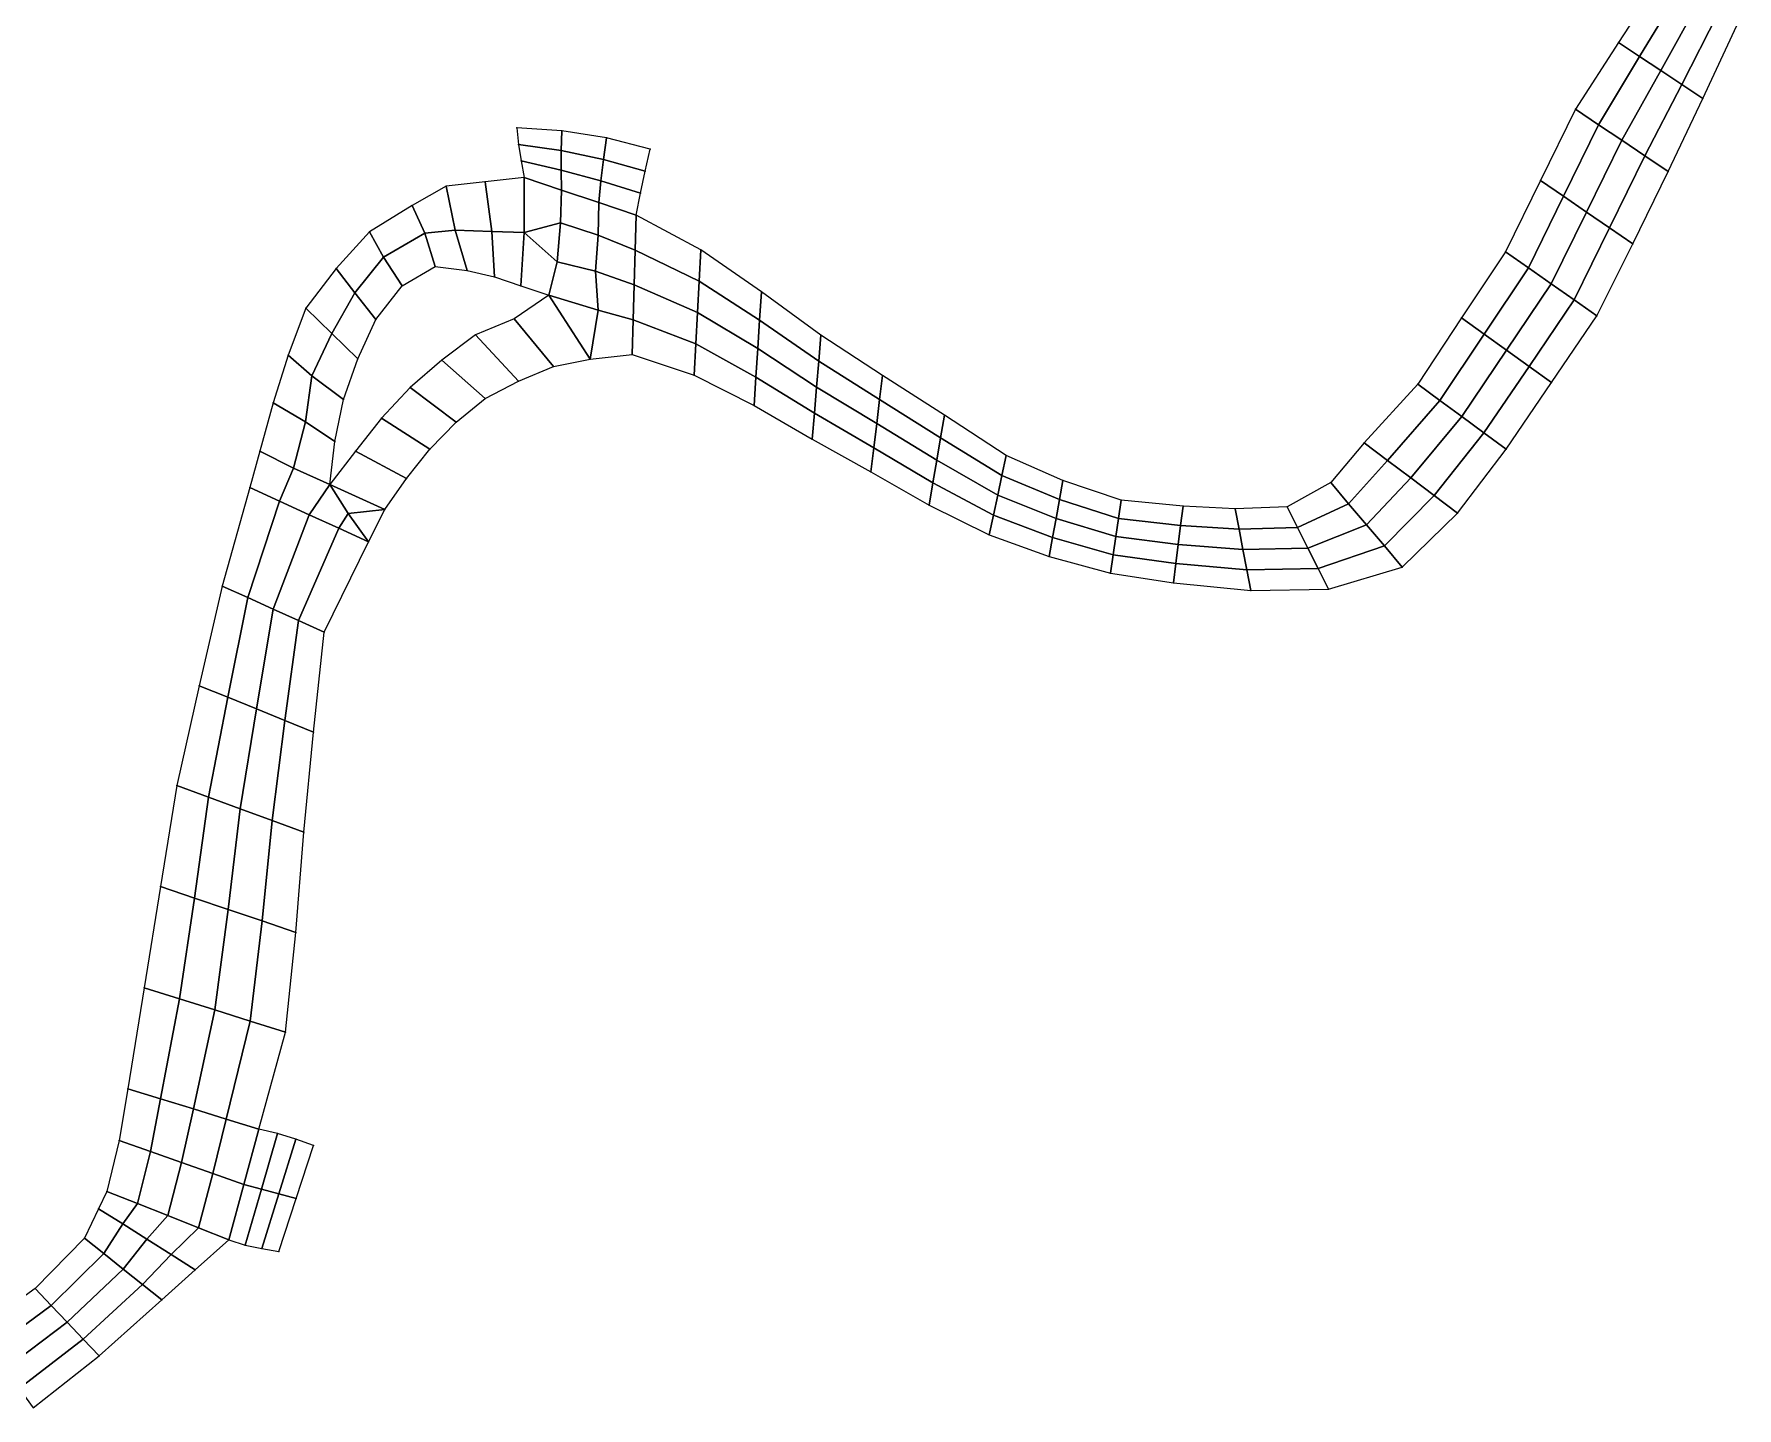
# Model space of a CAD drawing. Extents: x 380707 to 407438, y 6452841 to 6483357.
# Drawn here: x 399529 to 401191, y 6466774 to 6468115 of the extents above; entities that cross this region are included whole.
import ezdxf

# ---------------------------------------------------------------- set-up
doc = ezdxf.new("R2010")
doc.units = 0
for name, color, linetype in [('MESH_BOUND', 25, 'CONTINUOUS'), ('MESH_ELEMS', 18, 'CONTINUOUS'), ('MESH_NDSTRNGS', 17, 'CONTINUOUS'), ('MESH_NODES', 18, 'CONTINUOUS')]:
    doc.layers.add(name, color=color, linetype=linetype)

msp = doc.modelspace()

# ---------------------------------------------------------------- linework, layer by layer
at = {"layer": 'MESH_BOUND', "color": 25}
for points in [[(401118.108, 6468171.59, 0.144), (401075.768, 6468106.66, 0.333)], [(401157.981, 6468051.84, 0.251), (401191.316, 6468123.08, 0.392)], [(401075.768, 6468106.66, 0.333), (401033.721, 6468041.55, -0.584)], [(401124.09, 6467980.87, -0.14), (401157.981, 6468051.84, 0.251)], [(401033.721, 6468041.55, -0.584), (400999.562, 6467971.97, -1.384)], [(400044.214, 6468020.53, 0.568), (400000.1, 6468023.4, 0.805)], [(400000.1, 6468023.4, 0.805), (400001.821, 6468007.12, 0.719)], [(400087.68, 6468013.59, 0.626), (400044.214, 6468020.53, 0.568)], [(400130.5, 6468002.6, 0.595), (400087.68, 6468013.59, 0.626)], [(400001.821, 6468007.12, 0.719), (400004.48, 6467990.99, 0.609)], [(400125.528, 6467981.2, 0.619), (400130.5, 6468002.6, 0.595)], [(400004.48, 6467990.99, 0.609), (400007.5, 6467974.9, 0.688)], [(400121.019, 6467959.69, 0.631), (400125.528, 6467981.2, 0.619)], [(401089.564, 6467910.2, -1.063), (401124.09, 6467980.87, -0.14)], [(399931.146, 6467966.52, -0.518), (399898.076, 6467947.53, -2.57)], [(399969.323, 6467970.71, 0.145), (399931.146, 6467966.52, -0.518)], [(400007.5, 6467974.9, 0.688), (399969.323, 6467970.71, 0.145)], [(400999.562, 6467971.97, -1.384), (400965.397, 6467902.39, -0.235)], [(399898.076, 6467947.53, -2.57), (399856.523, 6467921.77, -1.961)], [(400116.617, 6467938.16, 0.203), (400121.019, 6467959.69, 0.631)], [(400179.856, 6467904.24, 0.815), (400116.617, 6467938.16, 0.203)], [(399856.523, 6467921.77, -1.961), (399824.019, 6467886, -2.652)], [(400239.055, 6467863.42, 0.374), (400179.856, 6467904.24, 0.815)], [(400965.397, 6467902.39, -0.235), (400922.582, 6467837.77, -0.987)], [(401054.553, 6467839.78, -0.36), (401089.564, 6467910.2, -1.063)], [(399824.019, 6467886, -2.652), (399794.242, 6467847.23, -3.626)], [(399888.182, 6467869.27, 0.228), (399920.5, 6467887.9, -0.195)], [(399920.5, 6467887.9, -0.195), (399951.71, 6467883.97, 0.211)], [(399951.71, 6467883.97, 0.211), (399978.374, 6467877.97, -0.097)], [(399978.374, 6467877.97, -0.097), (400004.275, 6467869.22, -0.263)], [(399862.53, 6467836.34, 0.417), (399888.182, 6467869.27, 0.228)], [(400004.275, 6467869.22, -0.263), (400031.6, 6467860, -0.909)], [(400297.078, 6467820.98, 0.078), (400239.055, 6467863.42, 0.374)], [(399794.242, 6467847.23, -3.626), (399776.976, 6467801.56, -0.27)], [(400031.6, 6467860, -0.909), (399997.648, 6467836.98, -0.231)], [(399845.017, 6467798, 0.278), (399862.53, 6467836.34, 0.417)], [(399997.648, 6467836.98, -0.231), (399959.863, 6467821.37, -0.165)], [(400922.582, 6467837.77, -0.987), (400879.766, 6467773.16, -0.162)], [(401010.242, 6467774.8, 0.356), (401054.553, 6467839.78, -0.36)], [(399959.863, 6467821.37, -0.165), (399927.185, 6467796.58, -0.004)], [(400357.209, 6467781.65, 0.212), (400297.078, 6467820.98, 0.078)], [(399776.976, 6467801.56, -0.27), (399762.472, 6467754.91, -2.529)], [(399830.975, 6467758.25, 0.163), (399845.017, 6467798, 0.278)], [(399927.185, 6467796.58, -0.004), (399895.971, 6467769.97, 0.227)], [(400035.957, 6467790.33, 0.13), (400071.805, 6467797.67, 0.646)], [(400071.805, 6467797.67, 0.646), (400112.987, 6467801.96, 1.433)], [(400112.987, 6467801.96, 1.433), (400173.304, 6467781.83, -0.932)], [(400002.019, 6467776.1, 0.458), (400035.957, 6467790.33, 0.13)], [(400173.304, 6467781.83, -0.932), (400231.781, 6467752.33, -1.04)], [(400417.691, 6467742.75, 0.453), (400357.209, 6467781.65, 0.212)], [(399895.971, 6467769.97, 0.227), (399868.216, 6467739.93, -0.162)], [(399969.427, 6467759.1, -0.109), (400002.019, 6467776.1, 0.458)], [(400879.766, 6467773.16, -0.162), (400827.392, 6467716.02, 0.915)], [(400965.932, 6467709.82, 0.198), (401010.242, 6467774.8, 0.356)], [(399762.472, 6467754.91, -2.529), (399749.4, 6467707.8, -1.973)], [(399822.665, 6467717.16, -0.017), (399830.975, 6467758.25, 0.163)], [(399941.011, 6467736.1, -0.089), (399969.427, 6467759.1, -0.109)], [(400231.781, 6467752.33, -1.04), (400288.573, 6467719.54, -0.521)], [(399868.216, 6467739.93, -0.162), (399842.653, 6467707.86, 0.029)], [(399915.395, 6467709.73, -0.217), (399941.011, 6467736.1, -0.089)], [(400477.962, 6467703.53, 0.368), (400417.691, 6467742.75, 0.453)], [(399817.7, 6467675.3, -0.742), (399822.665, 6467717.16, -0.017)], [(400288.573, 6467719.54, -0.521), (400345.897, 6467687.67, 0.478)], [(400827.392, 6467716.02, 0.915), (400794.795, 6467677.11, -0.115)], [(399749.4, 6467707.8, -1.973), (399739.531, 6467672.38, -1.687)], [(399842.653, 6467707.86, 0.029), (399817.7, 6467675.3, -0.742)], [(399892.483, 6467681, -0.433), (399915.395, 6467709.73, -0.217)], [(400533.409, 6467679.02, 0.464), (400477.962, 6467703.53, 0.368)], [(400918.395, 6467647.16, -0.101), (400965.932, 6467709.82, 0.198)], [(399871.3, 6467650.9, -0.163), (399892.483, 6467681, -0.433)], [(400345.897, 6467687.67, 0.478), (400402.757, 6467654.97, -0.783)], [(400590.313, 6467660.03, 0.276), (400533.409, 6467679.02, 0.464)], [(399739.531, 6467672.38, -1.687), (399712.713, 6467576.15, -1.093)], [(400794.795, 6467677.11, -0.115), (400752.348, 6467653.34, -0.077)], [(399855.398, 6467619.15, 0.299), (399871.3, 6467650.9, -0.163)], [(400402.757, 6467654.97, -0.783), (400461.338, 6467625.99, -1.255)], [(400650.631, 6467653.97, -0.053), (400590.313, 6467660.03, 0.276)], [(400701.464, 6467651.38, 0.29), (400650.631, 6467653.97, -0.053)], [(400752.348, 6467653.34, -0.077), (400701.464, 6467651.38, 0.29)], [(400864.64, 6467594.66, -0.032), (400918.395, 6467647.16, -0.101)], [(399812.061, 6467531.22, 0.252), (399855.398, 6467619.15, 0.299)], [(400461.338, 6467625.99, -1.255), (400519.901, 6467604.93, -1.579)], [(400519.901, 6467604.93, -1.579), (400579.685, 6467588.68, -1.145)], [(400579.685, 6467588.68, -1.145), (400641.212, 6467579.31, 0.007)], [(400641.212, 6467579.31, 0.007), (400716.798, 6467571.92, -0.307)], [(400792.665, 6467573.12, 0.765), (400864.64, 6467594.66, -0.032)], [(399712.713, 6467576.15, -1.093), (399690.131, 6467478.86, -1.336)], [(400716.798, 6467571.92, -0.307), (400792.665, 6467573.12, 0.765)], [(399801.792, 6467433.62, 0.58), (399812.061, 6467531.22, 0.252)], [(399690.131, 6467478.86, -1.336), (399668.401, 6467381.36, -0.845)], [(399792.268, 6467335.96, 0.562), (399801.792, 6467433.62, 0.58)], [(399668.401, 6467381.36, -0.845), (399652.464, 6467282.74, -0.674)], [(399784.592, 6467238.12, 0.061), (399792.268, 6467335.96, 0.562)], [(399652.464, 6467282.74, -0.674), (399636.526, 6467184.12, -0.25)], [(399774.358, 6467140.72, -0.201), (399784.592, 6467238.12, 0.061)], [(399636.526, 6467184.12, -0.25), (399620.364, 6467085.54, 0.089)], [(399748.552, 6467046.04, -0.012), (399774.358, 6467140.72, -0.201)], [(399620.364, 6467085.54, 0.089), (399612.034, 6467034.81, -0.481)], [(399612.034, 6467034.81, -0.481), (399600.075, 6466985.23, -0.489)], [(399766.67, 6467041.84, 0.426), (399748.552, 6467046.04, -0.012)], [(399784.364, 6467036.19, 0.489), (399766.67, 6467041.84, 0.426)], [(399801.9, 6467030, 0.462), (399784.364, 6467036.19, 0.489)], [(399784.95, 6466978.35, 0.461), (399801.9, 6467030, 0.462)], [(399600.075, 6466985.23, -0.489), (399591.982, 6466968.42, -0.415)], [(399591.982, 6466968.42, -0.415), (399578.1, 6466939.6, -0.576)], [(399768, 6466926.7, 0.453), (399784.95, 6466978.35, 0.461)], [(399578.1, 6466939.6, -0.576), (399530.001, 6466890.4, -0.278)], [(399686.403, 6466908.71, -0.781), (399719.104, 6466937.98, 0.063)], [(399719.104, 6466937.98, 0.063), (399735.064, 6466932.85, 0.558)], [(399735.064, 6466932.85, 0.558), (399751.486, 6466929.59, 0.546)], [(399751.486, 6466929.59, 0.546), (399768, 6466926.7, 0.453)], [(399653.702, 6466879.43, -0.398), (399686.403, 6466908.71, -0.781)], [(399530.001, 6466890.4, -0.278), (399474.214, 6466850.21, 0.22)], [(399592.521, 6466824.65, -0.403), (399653.702, 6466879.43, -0.398)], [(399527.945, 6466773.94, -0.823), (399592.521, 6466824.65, -0.403)]]:
    msp.add_polyline3d(points, dxfattribs=at)
at = {"layer": 'MESH_ELEMS', "color": 178}
for points in [[(401075.768, 6468106.66, 0.333), (401096.321, 6468092.96, -2.448), (401136.41, 6468159.46, -3.111), (401118.108, 6468171.59, 0.144)], [(401096.321, 6468092.96, -2.448), (401116.874, 6468079.25, -2.422), (401154.712, 6468147.33, -2.718), (401136.41, 6468159.46, -3.111)], [(401116.874, 6468079.25, -2.422), (401137.427, 6468065.55, -2.117), (401173.014, 6468135.2, -1.852), (401154.712, 6468147.33, -2.718)], [(401137.427, 6468065.55, -2.117), (401157.981, 6468051.84, 0.251), (401191.316, 6468123.08, 0.392), (401173.014, 6468135.2, -1.852)], [(401033.721, 6468041.55, -0.584), (401056.313, 6468026.38, -1.783), (401096.321, 6468092.96, -2.448), (401075.768, 6468106.66, 0.333)], [(401056.313, 6468026.38, -1.783), (401078.906, 6468011.21, -1.936), (401116.874, 6468079.25, -2.422), (401096.321, 6468092.96, -2.448)], [(401078.906, 6468011.21, -1.936), (401101.498, 6467996.04, -2.19), (401137.427, 6468065.55, -2.117), (401116.874, 6468079.25, -2.422)], [(401101.498, 6467996.04, -2.19), (401124.09, 6467980.87, -0.14), (401157.981, 6468051.84, 0.251), (401137.427, 6468065.55, -2.117)], [(400999.562, 6467971.97, -1.384), (401022.062, 6467956.53, -1.478), (401056.313, 6468026.38, -1.783), (401033.721, 6468041.55, -0.584)], [(400001.821, 6468007.12, 0.719), (400043.489, 6468001.19, 0.612), (400044.214, 6468020.53, 0.568), (400000.1, 6468023.4, 0.805)], [(400043.489, 6468001.19, 0.612), (400084.723, 6467992.54, 0.571), (400087.68, 6468013.59, 0.626), (400044.214, 6468020.53, 0.568)], [(400084.723, 6467992.54, 0.571), (400125.528, 6467981.2, 0.619), (400130.5, 6468002.6, 0.595), (400087.68, 6468013.59, 0.626)], [(401022.062, 6467956.53, -1.478), (401044.563, 6467941.08, -1.709), (401078.906, 6468011.21, -1.936), (401056.313, 6468026.38, -1.783)], [(401044.563, 6467941.08, -1.709), (401067.063, 6467925.64, -1.893), (401101.498, 6467996.04, -2.19), (401078.906, 6468011.21, -1.936)], [(400004.48, 6467990.99, 0.609), (400043.543, 6467981.91, 0.654), (400043.489, 6468001.19, 0.612), (400001.821, 6468007.12, 0.719)], [(400043.543, 6467981.91, 0.654), (400082.388, 6467971.47, 0.559), (400084.723, 6467992.54, 0.571), (400043.489, 6468001.19, 0.612)], [(401067.063, 6467925.64, -1.893), (401089.564, 6467910.2, -1.063), (401124.09, 6467980.87, -0.14), (401101.498, 6467996.04, -2.19)], [(400007.5, 6467974.9, 0.688), (400043.872, 6467962.65, -0.461), (400043.543, 6467981.91, 0.654), (400004.48, 6467990.99, 0.609)], [(400043.872, 6467962.65, -0.461), (400080.245, 6467950.41, -0.473), (400082.388, 6467971.47, 0.559), (400043.543, 6467981.91, 0.654)], [(400082.388, 6467971.47, 0.559), (400121.019, 6467959.69, 0.631), (400125.528, 6467981.2, 0.619), (400084.723, 6467992.54, 0.571)], [(399898.076, 6467947.53, -2.57), (399910.4, 6467920.5, -2.828), (399939.9, 6467923.6, -3.182), (399931.146, 6467966.52, -0.518)], [(399931.146, 6467966.52, -0.518), (399939.9, 6467923.6, -3.182), (399975.7, 6467922.1, -3.527), (399969.323, 6467970.71, 0.145)], [(399969.323, 6467970.71, 0.145), (399975.7, 6467922.1, -3.527), (400007.5, 6467921.3, -2.989), (400007.5, 6467974.9, 0.688)], [(400007.5, 6467921.3, -2.989), (400043, 6467930.5, -1.717), (400043.872, 6467962.65, -0.461), (400007.5, 6467974.9, 0.688)], [(400043, 6467930.5, -1.717), (400079.5, 6467918.6, -1.625), (400080.245, 6467950.41, -0.473), (400043.872, 6467962.65, -0.461)], [(400080.245, 6467950.41, -0.473), (400116.617, 6467938.16, 0.203), (400121.019, 6467959.69, 0.631), (400082.388, 6467971.47, 0.559)], [(400965.397, 6467902.39, -0.235), (400987.686, 6467886.74, -1.734), (401022.062, 6467956.53, -1.478), (400999.562, 6467971.97, -1.384)], [(399856.523, 6467921.77, -1.961), (399870, 6467897.2, -2.904), (399910.4, 6467920.5, -2.828), (399898.076, 6467947.53, -2.57)], [(400079.5, 6467918.6, -1.625), (400115.71, 6467904.11, -1.544), (400116.617, 6467938.16, 0.203), (400080.245, 6467950.41, -0.473)], [(400987.686, 6467886.74, -1.734), (401009.975, 6467871.08, -1.63), (401044.563, 6467941.08, -1.709), (401022.062, 6467956.53, -1.478)], [(400043, 6467930.5, -1.717), (400007.5, 6467921.3, -2.989), (400039.7, 6467892.7, -3.256), (400043, 6467930.5, -1.717)], [(400039.7, 6467892.7, -3.256), (400076.9, 6467883.4, -3.268), (400079.5, 6467918.6, -1.625), (400043, 6467930.5, -1.717)], [(400115.71, 6467904.11, -1.544), (400178.218, 6467873.64, -1.671), (400179.856, 6467904.24, 0.815), (400116.617, 6467938.16, 0.203)], [(401009.975, 6467871.08, -1.63), (401032.264, 6467855.43, -2.171), (401067.063, 6467925.64, -1.893), (401044.563, 6467941.08, -1.709)], [(399824.019, 6467886, -2.652), (399842.1, 6467862.2, -2.652), (399870, 6467897.2, -2.904), (399856.523, 6467921.77, -1.961)], [(399870, 6467897.2, -2.904), (399888.182, 6467869.27, 0.228), (399920.5, 6467887.9, -0.195), (399910.4, 6467920.5, -2.828)], [(399910.4, 6467920.5, -2.828), (399920.5, 6467887.9, -0.195), (399951.71, 6467883.97, 0.211), (399939.9, 6467923.6, -3.182)], [(399939.9, 6467923.6, -3.182), (399951.71, 6467883.97, 0.211), (399978.374, 6467877.97, -0.097), (399975.7, 6467922.1, -3.527)], [(400004.275, 6467869.22, -0.263), (400007.5, 6467921.3, -2.989), (399975.7, 6467922.1, -3.527), (399978.374, 6467877.97, -0.097)], [(400031.6, 6467860, -0.909), (400039.7, 6467892.7, -3.256), (400007.5, 6467921.3, -2.989), (400004.275, 6467869.22, -0.263)], [(400076.9, 6467883.4, -3.268), (400114.802, 6467870.06, -3.341), (400115.71, 6467904.11, -1.544), (400079.5, 6467918.6, -1.625)], [(401032.264, 6467855.43, -2.171), (401054.553, 6467839.78, -0.36), (401089.564, 6467910.2, -1.063), (401067.063, 6467925.64, -1.893)], [(399842.1, 6467862.2, -2.652), (399862.53, 6467836.34, 0.417), (399888.182, 6467869.27, 0.228), (399870, 6467897.2, -2.904)], [(400115.71, 6467904.11, -1.544), (400114.802, 6467870.06, -3.341), (400176.58, 6467843.04, -3.317), (400178.218, 6467873.64, -1.671)], [(400179.856, 6467904.24, 0.815), (400178.218, 6467873.64, -1.671), (400237.237, 6467835.65, -1.994), (400239.055, 6467863.42, 0.374)], [(400922.582, 6467837.77, -0.987), (400944.497, 6467822.03, -1.659), (400987.686, 6467886.74, -1.734), (400965.397, 6467902.39, -0.235)], [(399794.242, 6467847.23, -3.626), (399819.5, 6467822.6, -2.918), (399842.1, 6467862.2, -2.652), (399824.019, 6467886, -2.652)], [(400031.6, 6467860, -0.909), (400079.5, 6467845.5, -2.892), (400076.9, 6467883.4, -3.268), (400039.7, 6467892.7, -3.256)], [(400076.9, 6467883.4, -3.268), (400079.5, 6467845.5, -2.892), (400113.895, 6467836.01, -2.936), (400114.802, 6467870.06, -3.341)], [(400944.497, 6467822.03, -1.659), (400966.412, 6467806.29, -1.831), (401009.975, 6467871.08, -1.63), (400987.686, 6467886.74, -1.734)], [(399819.5, 6467822.6, -2.918), (399845.017, 6467798, 0.278), (399862.53, 6467836.34, 0.417), (399842.1, 6467862.2, -2.652)], [(400114.802, 6467870.06, -3.341), (400113.895, 6467836.01, -2.936), (400174.942, 6467812.43, -2.935), (400176.58, 6467843.04, -3.317)], [(400178.218, 6467873.64, -1.671), (400176.58, 6467843.04, -3.317), (400235.418, 6467807.87, -2.69), (400237.237, 6467835.65, -1.994)], [(400239.055, 6467863.42, 0.374), (400237.237, 6467835.65, -1.994), (400294.951, 6467795.62, -2.021), (400297.078, 6467820.98, 0.078)], [(400966.412, 6467806.29, -1.831), (400988.327, 6467790.54, -2.47), (401032.264, 6467855.43, -2.171), (401009.975, 6467871.08, -1.63)], [(399776.976, 6467801.56, -0.27), (399800.1, 6467781.4, -4.263), (399819.5, 6467822.6, -2.918), (399794.242, 6467847.23, -3.626)], [(399997.648, 6467836.98, -0.231), (400035.957, 6467790.33, 0.13), (400071.805, 6467797.67, 0.646), (400031.6, 6467860, -0.909)], [(400079.5, 6467845.5, -2.892), (400031.6, 6467860, -0.909), (400071.805, 6467797.67, 0.646), (400079.5, 6467845.5, -2.892)], [(400079.5, 6467845.5, -2.892), (400071.805, 6467797.67, 0.646), (400112.987, 6467801.96, 1.433), (400113.895, 6467836.01, -2.936)], [(400988.327, 6467790.54, -2.47), (401010.242, 6467774.8, 0.356), (401054.553, 6467839.78, -0.36), (401032.264, 6467855.43, -2.171)], [(399959.863, 6467821.37, -0.165), (400002.019, 6467776.1, 0.458), (400035.957, 6467790.33, 0.13), (399997.648, 6467836.98, -0.231)], [(400113.895, 6467836.01, -2.936), (400112.987, 6467801.96, 1.433), (400173.304, 6467781.83, -0.932), (400174.942, 6467812.43, -2.935)], [(400176.58, 6467843.04, -3.317), (400174.942, 6467812.43, -2.935), (400233.6, 6467780.1, -2.572), (400235.418, 6467807.87, -2.69)], [(400237.237, 6467835.65, -1.994), (400235.418, 6467807.87, -2.69), (400292.825, 6467770.26, -2.976), (400294.951, 6467795.62, -2.021)], [(400879.766, 6467773.16, -0.162), (400901.307, 6467757.33, -1.649), (400944.497, 6467822.03, -1.659), (400922.582, 6467837.77, -0.987)], [(399800.1, 6467781.4, -4.263), (399830.975, 6467758.25, 0.163), (399845.017, 6467798, 0.278), (399819.5, 6467822.6, -2.918)], [(399927.185, 6467796.58, -0.004), (399969.427, 6467759.1, -0.109), (400002.019, 6467776.1, 0.458), (399959.863, 6467821.37, -0.165)], [(400174.942, 6467812.43, -2.935), (400173.304, 6467781.83, -0.932), (400231.781, 6467752.33, -1.04), (400233.6, 6467780.1, -2.572)], [(400297.078, 6467820.98, 0.078), (400294.951, 6467795.62, -2.021), (400354.381, 6467758.15, -1.793), (400357.209, 6467781.65, 0.212)], [(400901.307, 6467757.33, -1.649), (400922.849, 6467741.49, -2.598), (400966.412, 6467806.29, -1.831), (400944.497, 6467822.03, -1.659)], [(399762.472, 6467754.91, -2.529), (399793.9, 6467736.4, -3.1), (399800.1, 6467781.4, -4.263), (399776.976, 6467801.56, -0.27)], [(399895.971, 6467769.97, 0.227), (399941.011, 6467736.1, -0.089), (399969.427, 6467759.1, -0.109), (399927.185, 6467796.58, -0.004)], [(400235.418, 6467807.87, -2.69), (400233.6, 6467780.1, -2.572), (400290.699, 6467744.9, -2.794), (400292.825, 6467770.26, -2.976)], [(400294.951, 6467795.62, -2.021), (400292.825, 6467770.26, -2.976), (400351.553, 6467734.66, -2.806), (400354.381, 6467758.15, -1.793)], [(400922.849, 6467741.49, -2.598), (400944.39, 6467725.65, -2.764), (400988.327, 6467790.54, -2.47), (400966.412, 6467806.29, -1.831)], [(399793.9, 6467736.4, -3.1), (399822.665, 6467717.16, -0.017), (399830.975, 6467758.25, 0.163), (399800.1, 6467781.4, -4.263)], [(400233.6, 6467780.1, -2.572), (400231.781, 6467752.33, -1.04), (400288.573, 6467719.54, -0.521), (400290.699, 6467744.9, -2.794)], [(400357.209, 6467781.65, 0.212), (400354.381, 6467758.15, -1.793), (400413.957, 6467720.81, -1.55), (400417.691, 6467742.75, 0.453)], [(400944.39, 6467725.65, -2.764), (400965.932, 6467709.82, 0.198), (401010.242, 6467774.8, 0.356), (400988.327, 6467790.54, -2.47)], [(399868.216, 6467739.93, -0.162), (399915.395, 6467709.73, -0.217), (399941.011, 6467736.1, -0.089), (399895.971, 6467769.97, 0.227)], [(400292.825, 6467770.26, -2.976), (400290.699, 6467744.9, -2.794), (400348.725, 6467711.16, -3.171), (400351.553, 6467734.66, -2.806)], [(400827.392, 6467716.02, 0.915), (400850.143, 6467698.8, -1.986), (400901.307, 6467757.33, -1.649), (400879.766, 6467773.16, -0.162)], [(399749.4, 6467707.8, -1.973), (399782.2, 6467691.3, -3.098), (399793.9, 6467736.4, -3.1), (399762.472, 6467754.91, -2.529)], [(400290.699, 6467744.9, -2.794), (400288.573, 6467719.54, -0.521), (400345.897, 6467687.67, 0.478), (400348.725, 6467711.16, -3.171)], [(400354.381, 6467758.15, -1.793), (400351.553, 6467734.66, -2.806), (400410.224, 6467698.86, -3.053), (400413.957, 6467720.81, -1.55)], [(400850.143, 6467698.8, -1.986), (400872.894, 6467681.59, -2.55), (400922.849, 6467741.49, -2.598), (400901.307, 6467757.33, -1.649)], [(399782.2, 6467691.3, -3.098), (399817.7, 6467675.3, -0.742), (399822.665, 6467717.16, -0.017), (399793.9, 6467736.4, -3.1)], [(399842.653, 6467707.86, 0.029), (399892.483, 6467681, -0.433), (399915.395, 6467709.73, -0.217), (399868.216, 6467739.93, -0.162)], [(400351.553, 6467734.66, -2.806), (400348.725, 6467711.16, -3.171), (400406.49, 6467676.92, -3.566), (400410.224, 6467698.86, -3.053)], [(400417.691, 6467742.75, 0.453), (400413.957, 6467720.81, -1.55), (400473.806, 6467684.15, -1.809), (400477.962, 6467703.53, 0.368)], [(400872.894, 6467681.59, -2.55), (400895.644, 6467664.38, -2.69), (400944.39, 6467725.65, -2.764), (400922.849, 6467741.49, -2.598)], [(400348.725, 6467711.16, -3.171), (400345.897, 6467687.67, 0.478), (400402.757, 6467654.97, -0.783), (400406.49, 6467676.92, -3.566)], [(400413.957, 6467720.81, -1.55), (400410.224, 6467698.86, -3.053), (400469.65, 6467664.76, -2.869), (400473.806, 6467684.15, -1.809)], [(400794.795, 6467677.11, -0.115), (400812.257, 6467656.5, -2.375), (400850.143, 6467698.8, -1.986), (400827.392, 6467716.02, 0.915)], [(400895.644, 6467664.38, -2.69), (400918.395, 6467647.16, -0.101), (400965.932, 6467709.82, 0.198), (400944.39, 6467725.65, -2.764)], [(399739.531, 6467672.38, -1.687), (399768.498, 6467659.08, -3.084), (399782.2, 6467691.3, -3.098), (399749.4, 6467707.8, -1.973)], [(399817.7, 6467675.3, -0.742), (399871.3, 6467650.9, -0.163), (399892.483, 6467681, -0.433), (399842.653, 6467707.86, 0.029)], [(400410.224, 6467698.86, -3.053), (400406.49, 6467676.92, -3.566), (400465.494, 6467645.38, -3.483), (400469.65, 6467664.76, -2.869)], [(400477.962, 6467703.53, 0.368), (400473.806, 6467684.15, -1.809), (400530.032, 6467660.5, -1.446), (400533.409, 6467679.02, 0.464)], [(400812.257, 6467656.5, -2.375), (400829.718, 6467635.89, -2.886), (400872.894, 6467681.59, -2.55), (400850.143, 6467698.8, -1.986)], [(399768.498, 6467659.08, -3.084), (399797.465, 6467645.77, -2.221), (399817.7, 6467675.3, -0.742), (399782.2, 6467691.3, -3.098)], [(400473.806, 6467684.15, -1.809), (400469.65, 6467664.76, -2.869), (400526.655, 6467641.97, -3.037), (400530.032, 6467660.5, -1.446)], [(400533.409, 6467679.02, 0.464), (400530.032, 6467660.5, -1.446), (400587.656, 6467642.19, -1.771), (400590.313, 6467660.03, 0.276)], [(400829.718, 6467635.89, -2.886), (400847.179, 6467615.27, -2.309), (400895.644, 6467664.38, -2.69), (400872.894, 6467681.59, -2.55)], [(399712.713, 6467576.15, -1.093), (399737.55, 6467564.92, -3.144), (399768.498, 6467659.08, -3.084), (399739.531, 6467672.38, -1.687)], [(399797.465, 6467645.77, -2.221), (399826.431, 6467632.46, -2.156), (399835.619, 6467647.02, -2.232), (399817.7, 6467675.3, -0.742)], [(399871.3, 6467650.9, -0.163), (399817.7, 6467675.3, -0.742), (399835.619, 6467647.02, -2.232), (399871.3, 6467650.9, -0.163)], [(400406.49, 6467676.92, -3.566), (400402.757, 6467654.97, -0.783), (400461.338, 6467625.99, -1.255), (400465.494, 6467645.38, -3.483)], [(400469.65, 6467664.76, -2.869), (400465.494, 6467645.38, -3.483), (400523.278, 6467623.45, -4.01), (400526.655, 6467641.97, -3.037)], [(400752.348, 6467653.34, -0.077), (400762.427, 6467633.29, -2.781), (400812.257, 6467656.5, -2.375), (400794.795, 6467677.11, -0.115)], [(400847.179, 6467615.27, -2.309), (400864.64, 6467594.66, -0.032), (400918.395, 6467647.16, -0.101), (400895.644, 6467664.38, -2.69)], [(399737.55, 6467564.92, -3.144), (399762.387, 6467553.69, -3.06), (399797.465, 6467645.77, -2.221), (399768.498, 6467659.08, -3.084)], [(399762.387, 6467553.69, -3.06), (399787.224, 6467542.46, -2.18), (399826.431, 6467632.46, -2.156), (399797.465, 6467645.77, -2.221)], [(399835.619, 6467647.02, -2.232), (399826.431, 6467632.46, -2.156), (399855.398, 6467619.15, 0.299), (399835.619, 6467647.02, -2.232)], [(399871.3, 6467650.9, -0.163), (399835.619, 6467647.02, -2.232), (399855.398, 6467619.15, 0.299), (399871.3, 6467650.9, -0.163)], [(400465.494, 6467645.38, -3.483), (400461.338, 6467625.99, -1.255), (400519.901, 6467604.93, -1.579), (400523.278, 6467623.45, -4.01)], [(400530.032, 6467660.5, -1.446), (400526.655, 6467641.97, -3.037), (400584.999, 6467624.35, -3.145), (400587.656, 6467642.19, -1.771)], [(400590.313, 6467660.03, 0.276), (400587.656, 6467642.19, -1.771), (400648.276, 6467635.3, -1.617), (400650.631, 6467653.97, -0.053)], [(400650.631, 6467653.97, -0.053), (400648.276, 6467635.3, -1.617), (400705.298, 6467631.51, -2.12), (400701.464, 6467651.38, 0.29)], [(400701.464, 6467651.38, 0.29), (400705.298, 6467631.51, -2.12), (400762.427, 6467633.29, -2.781), (400752.348, 6467653.34, -0.077)], [(400762.427, 6467633.29, -2.781), (400772.506, 6467613.23, -3.35), (400829.718, 6467635.89, -2.886), (400812.257, 6467656.5, -2.375)], [(399787.224, 6467542.46, -2.18), (399812.061, 6467531.22, 0.252), (399855.398, 6467619.15, 0.299), (399826.431, 6467632.46, -2.156)], [(400526.655, 6467641.97, -3.037), (400523.278, 6467623.45, -4.01), (400582.342, 6467606.52, -3.927), (400584.999, 6467624.35, -3.145)], [(400587.656, 6467642.19, -1.771), (400584.999, 6467624.35, -3.145), (400645.922, 6467616.64, -3.323), (400648.276, 6467635.3, -1.617)], [(400648.276, 6467635.3, -1.617), (400645.922, 6467616.64, -3.323), (400709.131, 6467611.65, -3.278), (400705.298, 6467631.51, -2.12)], [(400705.298, 6467631.51, -2.12), (400709.131, 6467611.65, -3.278), (400772.506, 6467613.23, -3.35), (400762.427, 6467633.29, -2.781)], [(400772.506, 6467613.23, -3.35), (400782.586, 6467593.18, -2.378), (400847.179, 6467615.27, -2.309), (400829.718, 6467635.89, -2.886)], [(400523.278, 6467623.45, -4.01), (400519.901, 6467604.93, -1.579), (400579.685, 6467588.68, -1.145), (400582.342, 6467606.52, -3.927)], [(400584.999, 6467624.35, -3.145), (400582.342, 6467606.52, -3.927), (400643.567, 6467597.97, -3.766), (400645.922, 6467616.64, -3.323)], [(400645.922, 6467616.64, -3.323), (400643.567, 6467597.97, -3.766), (400712.965, 6467591.79, -2.596), (400709.131, 6467611.65, -3.278)], [(400709.131, 6467611.65, -3.278), (400712.965, 6467591.79, -2.596), (400782.586, 6467593.18, -2.378), (400772.506, 6467613.23, -3.35)], [(400782.586, 6467593.18, -2.378), (400792.665, 6467573.12, 0.765), (400864.64, 6467594.66, -0.032), (400847.179, 6467615.27, -2.309)], [(400582.342, 6467606.52, -3.927), (400579.685, 6467588.68, -1.145), (400641.212, 6467579.31, 0.007), (400643.567, 6467597.97, -3.766)], [(400643.567, 6467597.97, -3.766), (400641.212, 6467579.31, 0.007), (400716.798, 6467571.92, -0.307), (400712.965, 6467591.79, -2.596)], [(400712.965, 6467591.79, -2.596), (400716.798, 6467571.92, -0.307), (400792.665, 6467573.12, 0.765), (400782.586, 6467593.18, -2.378)], [(399690.131, 6467478.86, -1.336), (399718.047, 6467467.55, -3.129), (399737.55, 6467564.92, -3.144), (399712.713, 6467576.15, -1.093)], [(399718.047, 6467467.55, -3.129), (399745.962, 6467456.24, -2.825), (399762.387, 6467553.69, -3.06), (399737.55, 6467564.92, -3.144)], [(399745.962, 6467456.24, -2.825), (399773.877, 6467444.93, -1.867), (399787.224, 6467542.46, -2.18), (399762.387, 6467553.69, -3.06)], [(399773.877, 6467444.93, -1.867), (399801.792, 6467433.62, 0.58), (399812.061, 6467531.22, 0.252), (399787.224, 6467542.46, -2.18)], [(399668.401, 6467381.36, -0.845), (399699.368, 6467370.01, -3.087), (399718.047, 6467467.55, -3.129), (399690.131, 6467478.86, -1.336)], [(399699.368, 6467370.01, -3.087), (399730.335, 6467358.66, -2.798), (399745.962, 6467456.24, -2.825), (399718.047, 6467467.55, -3.129)], [(399730.335, 6467358.66, -2.798), (399761.302, 6467347.31, -1.768), (399773.877, 6467444.93, -1.867), (399745.962, 6467456.24, -2.825)], [(399761.302, 6467347.31, -1.768), (399792.268, 6467335.96, 0.562), (399801.792, 6467433.62, 0.58), (399773.877, 6467444.93, -1.867)], [(399652.464, 6467282.74, -0.674), (399685.496, 6467271.58, -2.976), (399699.368, 6467370.01, -3.087), (399668.401, 6467381.36, -0.845)], [(399685.496, 6467271.58, -2.976), (399718.528, 6467260.43, -2.632), (399730.335, 6467358.66, -2.798), (399699.368, 6467370.01, -3.087)], [(399718.528, 6467260.43, -2.632), (399751.56, 6467249.27, -1.86), (399761.302, 6467347.31, -1.768), (399730.335, 6467358.66, -2.798)], [(399751.56, 6467249.27, -1.86), (399784.592, 6467238.12, 0.061), (399792.268, 6467335.96, 0.562), (399761.302, 6467347.31, -1.768)], [(399636.526, 6467184.12, -0.25), (399670.984, 6467173.27, -2.79), (399685.496, 6467271.58, -2.976), (399652.464, 6467282.74, -0.674)], [(399670.984, 6467173.27, -2.79), (399705.442, 6467162.42, -2.799), (399718.528, 6467260.43, -2.632), (399685.496, 6467271.58, -2.976)], [(399705.442, 6467162.42, -2.799), (399739.9, 6467151.57, -2.2), (399751.56, 6467249.27, -1.86), (399718.528, 6467260.43, -2.632)], [(399739.9, 6467151.57, -2.2), (399774.358, 6467140.72, -0.201), (399784.592, 6467238.12, 0.061), (399751.56, 6467249.27, -1.86)], [(399620.364, 6467085.54, 0.089), (399652.411, 6467075.67, -2.28), (399670.984, 6467173.27, -2.79), (399636.526, 6467184.12, -0.25)], [(399652.411, 6467075.67, -2.28), (399684.458, 6467065.79, -3.097), (399705.442, 6467162.42, -2.799), (399670.984, 6467173.27, -2.79)], [(399684.458, 6467065.79, -3.097), (399716.505, 6467055.92, -2.809), (399739.9, 6467151.57, -2.2), (399705.442, 6467162.42, -2.799)], [(399716.505, 6467055.92, -2.809), (399748.552, 6467046.04, -0.012), (399774.358, 6467140.72, -0.201), (399739.9, 6467151.57, -2.2)], [(399612.034, 6467034.81, -0.481), (399642.483, 6467024.11, -2.26), (399652.411, 6467075.67, -2.28), (399620.364, 6467085.54, 0.089)], [(399642.483, 6467024.11, -2.26), (399672.931, 6467013.41, -3.33), (399684.458, 6467065.79, -3.097), (399652.411, 6467075.67, -2.28)], [(399672.931, 6467013.41, -3.33), (399703.38, 6467002.71, -3.296), (399716.505, 6467055.92, -2.809), (399684.458, 6467065.79, -3.097)], [(399703.38, 6467002.71, -3.296), (399733.828, 6466992.01, -0.441), (399748.552, 6467046.04, -0.012), (399716.505, 6467055.92, -2.809)], [(399600.075, 6466985.23, -0.489), (399629.832, 6466973.42, -2.201), (399642.483, 6467024.11, -2.26), (399612.034, 6467034.81, -0.481)], [(399733.828, 6466992.01, -0.441), (399750.867, 6466987.35, 0.353), (399766.67, 6467041.84, 0.426), (399748.552, 6467046.04, -0.012)], [(399766.67, 6467041.84, 0.426), (399750.867, 6466987.35, 0.353), (399767.925, 6466982.89, 0.361), (399784.364, 6467036.19, 0.489)], [(399784.364, 6467036.19, 0.489), (399767.925, 6466982.89, 0.361), (399784.95, 6466978.35, 0.461), (399801.9, 6467030, 0.462)], [(399629.832, 6466973.42, -2.201), (399659.59, 6466961.6, -3.78), (399672.931, 6467013.41, -3.33), (399642.483, 6467024.11, -2.26)], [(399659.59, 6466961.6, -3.78), (399689.347, 6466949.79, -2.659), (399703.38, 6467002.71, -3.296), (399672.931, 6467013.41, -3.33)], [(399689.347, 6466949.79, -2.659), (399719.104, 6466937.98, 0.063), (399733.828, 6466992.01, -0.441), (399703.38, 6467002.71, -3.296)], [(399591.982, 6466968.42, -0.415), (399615.587, 6466953.49, -2.138), (399629.832, 6466973.42, -2.201), (399600.075, 6466985.23, -0.489)], [(399733.828, 6466992.01, -0.441), (399719.104, 6466937.98, 0.063), (399735.064, 6466932.85, 0.558), (399750.867, 6466987.35, 0.353)], [(399750.867, 6466987.35, 0.353), (399735.064, 6466932.85, 0.558), (399751.486, 6466929.59, 0.546), (399767.925, 6466982.89, 0.361)], [(399767.925, 6466982.89, 0.361), (399751.486, 6466929.59, 0.546), (399768, 6466926.7, 0.453), (399784.95, 6466978.35, 0.461)], [(399578.1, 6466939.6, -0.576), (399597, 6466924.56, -2.982), (399615.587, 6466953.49, -2.138), (399591.982, 6466968.42, -0.415)], [(399615.587, 6466953.49, -2.138), (399639.193, 6466938.56, -3.935), (399659.59, 6466961.6, -3.78), (399629.832, 6466973.42, -2.201)], [(399597, 6466924.56, -2.982), (399615.901, 6466909.51, -3.787), (399639.193, 6466938.56, -3.935), (399615.587, 6466953.49, -2.138)], [(399639.193, 6466938.56, -3.935), (399662.798, 6466923.64, -3.325), (399689.347, 6466949.79, -2.659), (399659.59, 6466961.6, -3.78)], [(399662.798, 6466923.64, -3.325), (399686.403, 6466908.71, -0.781), (399719.104, 6466937.98, 0.063), (399689.347, 6466949.79, -2.659)], [(399530.001, 6466890.4, -0.278), (399545.631, 6466873.96, -2.743), (399597, 6466924.56, -2.982), (399578.1, 6466939.6, -0.576)], [(399615.901, 6466909.51, -3.787), (399634.802, 6466894.47, -3.159), (399662.798, 6466923.64, -3.325), (399639.193, 6466938.56, -3.935)], [(399545.631, 6466873.96, -2.743), (399561.261, 6466857.52, -3.177), (399615.901, 6466909.51, -3.787), (399597, 6466924.56, -2.982)], [(399634.802, 6466894.47, -3.159), (399653.702, 6466879.43, -0.398), (399686.403, 6466908.71, -0.781), (399662.798, 6466923.64, -3.325)], [(399561.261, 6466857.52, -3.177), (399576.891, 6466841.09, -4.116), (399634.802, 6466894.47, -3.159), (399615.901, 6466909.51, -3.787)], [(399474.214, 6466850.21, 0.22), (399487.647, 6466831.14, -1.801), (399545.631, 6466873.96, -2.743), (399530.001, 6466890.4, -0.278)], [(399576.891, 6466841.09, -4.116), (399592.521, 6466824.65, -0.403), (399653.702, 6466879.43, -0.398), (399634.802, 6466894.47, -3.159)], [(399487.647, 6466831.14, -1.801), (399501.079, 6466812.07, -3.308), (399561.261, 6466857.52, -3.177), (399545.631, 6466873.96, -2.743)], [(399501.079, 6466812.07, -3.308), (399514.512, 6466793, -4.116), (399576.891, 6466841.09, -4.116), (399561.261, 6466857.52, -3.177)], [(399514.512, 6466793, -4.116), (399527.945, 6466773.94, -0.823), (399592.521, 6466824.65, -0.403), (399576.891, 6466841.09, -4.116)]]:
    msp.add_3dface(points, dxfattribs=at)
at = {"layer": 'MESH_NDSTRNGS', "color": 17}
for points in [[(399636.526, 6467184.12, -0.25), (399670.984, 6467173.27, -2.79)], [(399670.984, 6467173.27, -2.79), (399705.442, 6467162.42, -2.799)], [(399705.442, 6467162.42, -2.799), (399739.9, 6467151.57, -2.2)], [(399739.9, 6467151.57, -2.2), (399774.358, 6467140.72, -0.201)]]:
    msp.add_polyline3d(points, dxfattribs=at)
for p in [(399636.526, 6467184.12, -0.25), (399670.984, 6467173.27, -2.79), (399705.442, 6467162.42, -2.799), (399739.9, 6467151.57, -2.2), (399774.358, 6467140.72, -0.201)]:
    msp.add_point(p, dxfattribs=at)
at = {"layer": 'MESH_NODES', "color": 18}
for p in [(401075.768, 6468106.66, 0.333), (401096.321, 6468092.96, -2.448), (401116.874, 6468079.25, -2.422), (401137.427, 6468065.55, -2.117), (401157.981, 6468051.84, 0.251), (401033.721, 6468041.55, -0.584), (400000.1, 6468023.4, 0.805), (400044.214, 6468020.53, 0.568), (400087.68, 6468013.59, 0.626), (401056.313, 6468026.38, -1.783), (401078.906, 6468011.21, -1.936), (400001.821, 6468007.12, 0.719), (400043.489, 6468001.19, 0.612), (400130.5, 6468002.6, 0.595), (401101.498, 6467996.04, -2.19), (400004.48, 6467990.99, 0.609), (400043.543, 6467981.91, 0.654), (400084.723, 6467992.54, 0.571), (400125.528, 6467981.2, 0.619), (401124.09, 6467980.87, -0.14), (399931.146, 6467966.52, -0.518), (399969.323, 6467970.71, 0.145), (400007.5, 6467974.9, 0.688), (400043.872, 6467962.65, -0.461), (400082.388, 6467971.47, 0.559), (400999.562, 6467971.97, -1.384), (399898.076, 6467947.53, -2.57), (400080.245, 6467950.41, -0.473), (400121.019, 6467959.69, 0.631), (401022.062, 6467956.53, -1.478), (400043, 6467930.5, -1.717), (400116.617, 6467938.16, 0.203), (401044.563, 6467941.08, -1.709), (399856.523, 6467921.77, -1.961), (399910.4, 6467920.5, -2.828), (399939.9, 6467923.6, -3.182), (399975.7, 6467922.1, -3.527), (400007.5, 6467921.3, -2.989), (400079.5, 6467918.6, -1.625), (401067.063, 6467925.64, -1.893), (399870, 6467897.2, -2.904), (400115.71, 6467904.11, -1.544), (400179.856, 6467904.24, 0.815), (400965.397, 6467902.39, -0.235), (401089.564, 6467910.2, -1.063), (399824.019, 6467886, -2.652), (399920.5, 6467887.9, -0.195), (399951.71, 6467883.97, 0.211), (399978.374, 6467877.97, -0.097), (400039.7, 6467892.7, -3.256), (400076.9, 6467883.4, -3.268), (400987.686, 6467886.74, -1.734), (399842.1, 6467862.2, -2.652), (399888.182, 6467869.27, 0.228), (400004.275, 6467869.22, -0.263), (400114.802, 6467870.06, -3.341), (400178.218, 6467873.64, -1.671), (400239.055, 6467863.42, 0.374), (401009.975, 6467871.08, -1.63), (399794.242, 6467847.23, -3.626), (400031.6, 6467860, -0.909), (400079.5, 6467845.5, -2.892), (401032.264, 6467855.43, -2.171), (399862.53, 6467836.34, 0.417), (399997.648, 6467836.98, -0.231), (400113.895, 6467836.01, -2.936), (400176.58, 6467843.04, -3.317), (400237.237, 6467835.65, -1.994), (400922.582, 6467837.77, -0.987), (401054.553, 6467839.78, -0.36), (399819.5, 6467822.6, -2.918), (399959.863, 6467821.37, -0.165), (400174.942, 6467812.43, -2.935), (400297.078, 6467820.98, 0.078), (400944.497, 6467822.03, -1.659), (399776.976, 6467801.56, -0.27), (399845.017, 6467798, 0.278), (399927.185, 6467796.58, -0.004), (400071.805, 6467797.67, 0.646), (400112.987, 6467801.96, 1.433), (400235.418, 6467807.87, -2.69), (400294.951, 6467795.62, -2.021), (400966.412, 6467806.29, -1.831), (399800.1, 6467781.4, -4.263), (400035.957, 6467790.33, 0.13), (400173.304, 6467781.83, -0.932), (400233.6, 6467780.1, -2.572), (400357.209, 6467781.65, 0.212), (400988.327, 6467790.54, -2.47), (399895.971, 6467769.97, 0.227), (400002.019, 6467776.1, 0.458), (400292.825, 6467770.26, -2.976), (400879.766, 6467773.16, -0.162), (401010.242, 6467774.8, 0.356), (399762.472, 6467754.91, -2.529), (399830.975, 6467758.25, 0.163), (399969.427, 6467759.1, -0.109), (400231.781, 6467752.33, -1.04), (400290.699, 6467744.9, -2.794), (400354.381, 6467758.15, -1.793), (400901.307, 6467757.33, -1.649), (399793.9, 6467736.4, -3.1), (399868.216, 6467739.93, -0.162), (399941.011, 6467736.1, -0.089), (400351.553, 6467734.66, -2.806), (400417.691, 6467742.75, 0.453), (400922.849, 6467741.49, -2.598), (399822.665, 6467717.16, -0.017), (400288.573, 6467719.54, -0.521), (400348.725, 6467711.16, -3.171), (400413.957, 6467720.81, -1.55), (400827.392, 6467716.02, 0.915), (400944.39, 6467725.65, -2.764), (399749.4, 6467707.8, -1.973), (399842.653, 6467707.86, 0.029), (399915.395, 6467709.73, -0.217), (400410.224, 6467698.86, -3.053), (400477.962, 6467703.53, 0.368), (400850.143, 6467698.8, -1.986), (400965.932, 6467709.82, 0.198), (399782.2, 6467691.3, -3.098), (399892.483, 6467681, -0.433), (400345.897, 6467687.67, 0.478), (400473.806, 6467684.15, -1.809), (400533.409, 6467679.02, 0.464), (400872.894, 6467681.59, -2.55), (399739.531, 6467672.38, -1.687), (399817.7, 6467675.3, -0.742), (400406.49, 6467676.92, -3.566), (400469.65, 6467664.76, -2.869), (400794.795, 6467677.11, -0.115), (400895.644, 6467664.38, -2.69), (399768.498, 6467659.08, -3.084), (399797.465, 6467645.77, -2.221), (399835.619, 6467647.02, -2.232), (399871.3, 6467650.9, -0.163), (400402.757, 6467654.97, -0.783), (400465.494, 6467645.38, -3.483), (400530.032, 6467660.5, -1.446), (400590.313, 6467660.03, 0.276), (400650.631, 6467653.97, -0.053), (400701.464, 6467651.38, 0.29), (400752.348, 6467653.34, -0.077), (400812.257, 6467656.5, -2.375), (400918.395, 6467647.16, -0.101), (399826.431, 6467632.46, -2.156), (400526.655, 6467641.97, -3.037), (400587.656, 6467642.19, -1.771), (400648.276, 6467635.3, -1.617), (400705.298, 6467631.51, -2.12), (400762.427, 6467633.29, -2.781), (400829.718, 6467635.89, -2.886), (399855.398, 6467619.15, 0.299), (400461.338, 6467625.99, -1.255), (400523.278, 6467623.45, -4.01), (400584.999, 6467624.35, -3.145), (400645.922, 6467616.64, -3.323), (400709.131, 6467611.65, -3.278), (400772.506, 6467613.23, -3.35), (400847.179, 6467615.27, -2.309), (400519.901, 6467604.93, -1.579), (400582.342, 6467606.52, -3.927), (400643.567, 6467597.97, -3.766), (400579.685, 6467588.68, -1.145), (400641.212, 6467579.31, 0.007), (400712.965, 6467591.79, -2.596), (400782.586, 6467593.18, -2.378), (400864.64, 6467594.66, -0.032), (399712.713, 6467576.15, -1.093), (399737.55, 6467564.92, -3.144), (400716.798, 6467571.92, -0.307), (400792.665, 6467573.12, 0.765), (399762.387, 6467553.69, -3.06), (399787.224, 6467542.46, -2.18), (399812.061, 6467531.22, 0.252), (399690.131, 6467478.86, -1.336), (399718.047, 6467467.55, -3.129), (399745.962, 6467456.24, -2.825), (399773.877, 6467444.93, -1.867), (399801.792, 6467433.62, 0.58), (399668.401, 6467381.36, -0.845), (399699.368, 6467370.01, -3.087), (399730.335, 6467358.66, -2.798), (399761.302, 6467347.31, -1.768), (399792.268, 6467335.96, 0.562), (399652.464, 6467282.74, -0.674), (399685.496, 6467271.58, -2.976), (399718.528, 6467260.43, -2.632), (399751.56, 6467249.27, -1.86), (399784.592, 6467238.12, 0.061), (399636.526, 6467184.12, -0.25), (399670.984, 6467173.27, -2.79), (399705.442, 6467162.42, -2.799), (399739.9, 6467151.57, -2.2), (399774.358, 6467140.72, -0.201), (399620.364, 6467085.54, 0.089), (399652.411, 6467075.67, -2.28), (399684.458, 6467065.79, -3.097), (399716.505, 6467055.92, -2.809), (399612.034, 6467034.81, -0.481), (399748.552, 6467046.04, -0.012), (399766.67, 6467041.84, 0.426), (399784.364, 6467036.19, 0.489), (399801.9, 6467030, 0.462), (399642.483, 6467024.11, -2.26), (399672.931, 6467013.41, -3.33), (399703.38, 6467002.71, -3.296), (399600.075, 6466985.23, -0.489), (399733.828, 6466992.01, -0.441), (399750.867, 6466987.35, 0.353), (399767.925, 6466982.89, 0.361), (399591.982, 6466968.42, -0.415), (399629.832, 6466973.42, -2.201), (399784.95, 6466978.35, 0.461), (399615.587, 6466953.49, -2.138), (399659.59, 6466961.6, -3.78), (399689.347, 6466949.79, -2.659), (399578.1, 6466939.6, -0.576), (399639.193, 6466938.56, -3.935), (399719.104, 6466937.98, 0.063), (399735.064, 6466932.85, 0.558), (399597, 6466924.56, -2.982), (399662.798, 6466923.64, -3.325), (399751.486, 6466929.59, 0.546), (399768, 6466926.7, 0.453), (399615.901, 6466909.51, -3.787), (399686.403, 6466908.71, -0.781), (399530.001, 6466890.4, -0.278), (399634.802, 6466894.47, -3.159), (399545.631, 6466873.96, -2.743), (399653.702, 6466879.43, -0.398), (399561.261, 6466857.52, -3.177), (399576.891, 6466841.09, -4.116), (399592.521, 6466824.65, -0.403)]:
    msp.add_point(p, dxfattribs=at)

doc.saveas('drawing.dxf')
